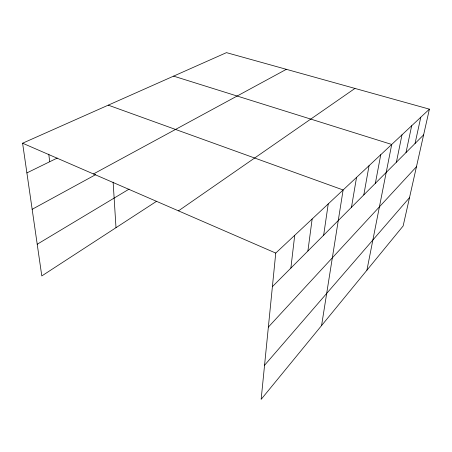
<?xml version="1.0" encoding="UTF-8"?>
<svg xmlns="http://www.w3.org/2000/svg" width="452" height="452" viewBox="0 0 452 452"><rect width="100%" height="100%" fill="white"/><g stroke="black" fill="none" stroke-linecap="round" stroke-linejoin="round"><path stroke-width="0.68" d="M429.4 109.158L275.748 253.075L261.149 399.359L403.144 225.966L429.4 109.158L226.463 52.641L22.6 143.211L41.799 275.94L156.533 201.321M290.873 268.092L294.715 235.311M307.902 251.001L312.151 218.983M323.655 235.198L328.237 203.914M321.575 325.57L343.119 189.97L108.271 105.152M351.47 207.282L356.543 177.399M363.809 194.902L369.058 165.675M375.358 183.309L380.759 154.72M366.917 270.2L391.72 144.454L173.602 76.128M396.393 162.2L402.003 134.82M405.998 152.567L411.682 125.758M415.055 143.476L420.795 117.221M264.55 365.278L409.512 197.637M268.364 327.09L416.462 166.72M272.398 286.63L423.62 134.882M178.467 210.858L354.956 88.428M37.211 244.244L129.091 189.111M32.16 209.299L95.705 174.636M93.457 173.963L286.359 69.325M26.894 172.907L57.234 158.059M22.6 143.211L275.748 253.075M48.771 154.155L49.697 161.748M113.13 182.145L116.006 227.678"/></g></svg>
